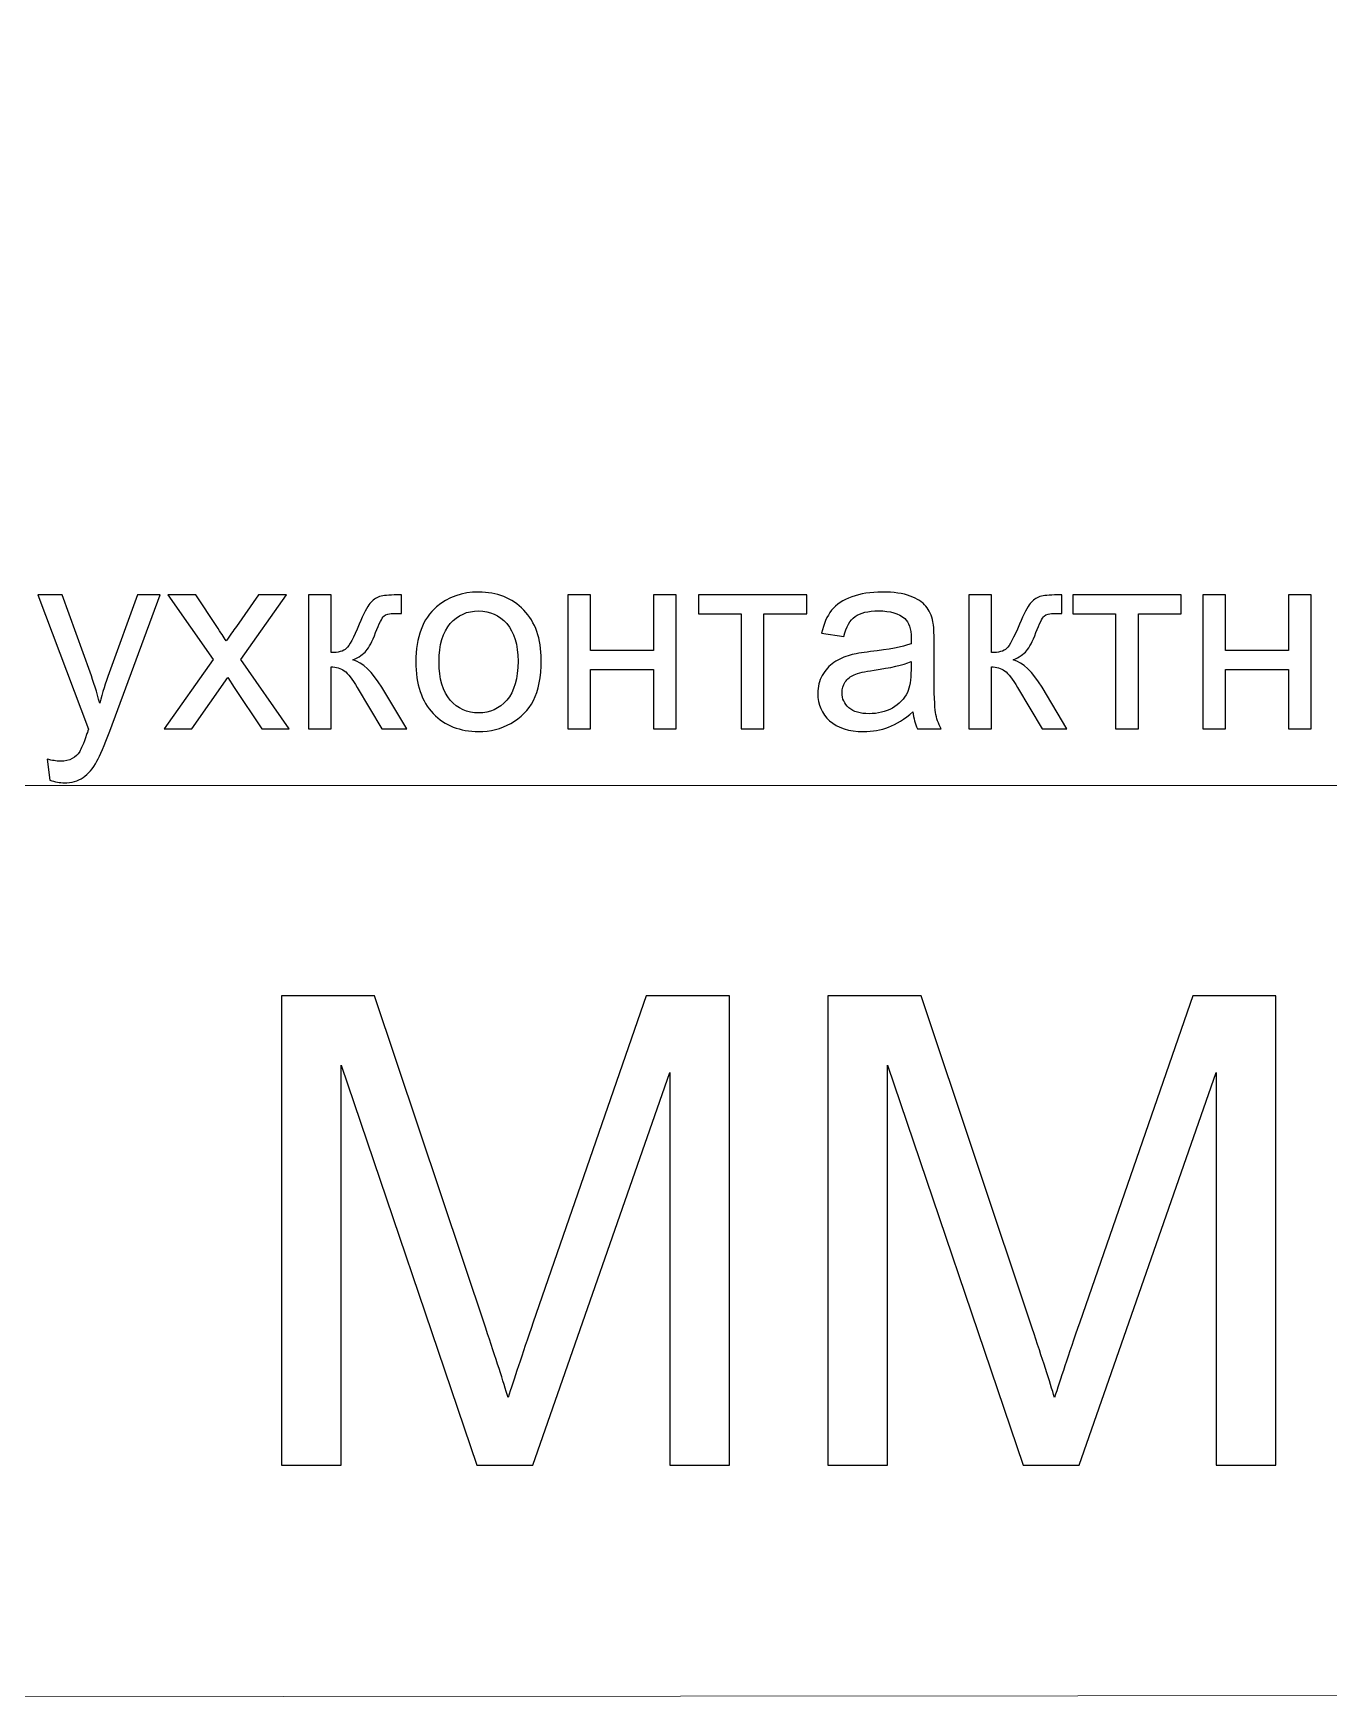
# Model space of a CAD drawing. Header units: millimetres. Extents: x -998 to 1016, y -1915 to 1914.
# Drawn here: x -331.5 to -289, y -1509.7 to -1454.9 of the extents above; entities that cross this region are included whole.
import ezdxf

# ---------------------------------------------------------------- set-up
doc = ezdxf.new("R2010")
doc.units = ezdxf.units.MM
doc.header["$MEASUREMENT"] = 0
doc.layers.add('layer 1', color=7, linetype='Continuous')

msp = doc.modelspace()

# ---------------------------------------------------------------- linework, layer by layer
at = {"layer": 'layer 1', "color": 143, "lineweight": 9}
msp.add_open_spline([(-484.008, -1400.1516), (-484.008, -1400.1516), (-505.2969, -1400.1516), (-505.2969, -1400.1516), (-505.2969, -1400.1516), (-519.0467, -1400.1516), (-518.938, -1413.1551), (-518.938, -1426.9021), (-518.938, -1426.9021), (-518.938, -1426.9021), (-518.938, -1509.738), (-518.938, -1509.738), (-518.938, -1509.738), (-518.938, -1509.738), (-218.938, -1509.4869), (-218.938, -1509.4869), (-218.938, -1509.4869), (-218.938, -1509.4869), (-218.938, -1479.6511), (-218.938, -1479.6511), (-218.938, -1479.6511), (-218.938, -1479.6511), (-472.2524, -1479.6511), (-472.2524, -1479.6511), (-472.2524, -1479.6511), (-472.2524, -1481.308), (-473.5955, -1482.6511), (-475.2524, -1482.6511), (-475.2524, -1482.6511), (-476.9093, -1482.6511), (-478.2524, -1481.308), (-478.2524, -1479.6511), (-478.2524, -1479.6511), (-478.2524, -1479.6511), (-478.2524, -1461.6511), (-478.2524, -1461.6511), (-478.2524, -1461.6511), (-478.2524, -1459.9942), (-476.9093, -1458.6511), (-475.2524, -1458.6511), (-475.2524, -1458.6511), (-473.5955, -1458.6511), (-472.2524, -1459.9942), (-472.2524, -1461.6511), (-472.2524, -1461.6511), (-472.2524, -1461.6511), (-459.008, -1461.6511), (-459.008, -1461.6511), (-459.008, -1461.6511), (-459.008, -1461.6511), (-459.008, -1426.651), (-459.008, -1426.651), (-459.008, -1426.651), (-459.008, -1412.901), (-470.2586, -1400.1516), (-484.008, -1400.1516)], degree=3, knots=[0, 0, 0, 0, 0.0666667, 0.0666667, 0.0666667, 0.0666667, 0.1333333, 0.1333333, 0.1333333, 0.1333333, 0.2, 0.2, 0.2, 0.2, 0.2666667, 0.2666667, 0.2666667, 0.2666667, 0.3333333, 0.3333333, 0.3333333, 0.3333333, 0.4, 0.4, 0.4, 0.4, 0.4666667, 0.4666667, 0.4666667, 0.4666667, 0.5333333, 0.5333333, 0.5333333, 0.5333333, 0.6, 0.6, 0.6, 0.6, 0.6666667, 0.6666667, 0.6666667, 0.6666667, 0.7333333, 0.7333333, 0.7333333, 0.7333333, 0.8, 0.8, 0.8, 0.8, 0.8666667, 0.8666667, 0.8666667, 0.8666667, 1, 1, 1, 1], dxfattribs=at)
at = {"layer": 'layer 1', "color": 250}
for points, knots in [([(-330.9459, -1479.4712), (-330.9459, -1479.4712), (-331.0305, -1478.7826), (-331.0305, -1478.7826), (-331.0305, -1478.7826), (-330.8668, -1478.8263), (-330.7257, -1478.8489), (-330.6044, -1478.8489), (-330.6044, -1478.8489), (-330.4379, -1478.8489), (-330.3052, -1478.8207), (-330.2064, -1478.7656), (-330.2064, -1478.7656), (-330.1063, -1478.7106), (-330.0244, -1478.633), (-329.9609, -1478.5342), (-329.9609, -1478.5342), (-329.9143, -1478.4594), (-329.8381, -1478.2746), (-329.7337, -1477.9782), (-329.7337, -1477.9782), (-329.7196, -1477.9373), (-329.6984, -1477.8766), (-329.6674, -1477.7962), (-329.6674, -1477.7962), (-329.6674, -1477.7962), (-331.3353, -1473.3879), (-331.3353, -1473.3879), (-331.3353, -1473.3879), (-331.3353, -1473.3879), (-330.5395, -1473.3879), (-330.5395, -1473.3879), (-330.5395, -1473.3879), (-330.5395, -1473.3879), (-329.6222, -1475.9251), (-329.6222, -1475.9251), (-329.6222, -1475.9251), (-329.5023, -1476.2454), (-329.3965, -1476.5841), (-329.3019, -1476.9397), (-329.3019, -1476.9397), (-329.2158, -1476.6052), (-329.1142, -1476.275), (-328.9957, -1475.9505), (-328.9957, -1475.9505), (-328.9957, -1475.9505), (-328.0587, -1473.3879), (-328.0587, -1473.3879), (-328.0587, -1473.3879), (-328.0587, -1473.3879), (-327.3151, -1473.3879), (-327.3151, -1473.3879), (-327.3151, -1473.3879), (-327.3151, -1473.3879), (-328.9759, -1477.8583), (-328.9759, -1477.8583), (-328.9759, -1477.8583), (-329.1552, -1478.3395), (-329.2949, -1478.6697), (-329.395, -1478.8517), (-329.395, -1478.8517), (-329.5277, -1479.0958), (-329.6801, -1479.2751), (-329.8508, -1479.3894), (-329.8508, -1479.3894), (-330.023, -1479.5037), (-330.2276, -1479.5601), (-330.4647, -1479.5601), (-330.4647, -1479.5601), (-330.6086, -1479.5601), (-330.7695, -1479.5305), (-330.9459, -1479.4712)], [0, 0, 0, 0, 0.0526316, 0.0526316, 0.0526316, 0.0526316, 0.1052632, 0.1052632, 0.1052632, 0.1052632, 0.1578947, 0.1578947, 0.1578947, 0.1578947, 0.2105263, 0.2105263, 0.2105263, 0.2105263, 0.2631579, 0.2631579, 0.2631579, 0.2631579, 0.3157895, 0.3157895, 0.3157895, 0.3157895, 0.3684211, 0.3684211, 0.3684211, 0.3684211, 0.4210526, 0.4210526, 0.4210526, 0.4210526, 0.4736842, 0.4736842, 0.4736842, 0.4736842, 0.5263158, 0.5263158, 0.5263158, 0.5263158, 0.5789474, 0.5789474, 0.5789474, 0.5789474, 0.6315789, 0.6315789, 0.6315789, 0.6315789, 0.6842105, 0.6842105, 0.6842105, 0.6842105, 0.7368421, 0.7368421, 0.7368421, 0.7368421, 0.7894737, 0.7894737, 0.7894737, 0.7894737, 0.8421053, 0.8421053, 0.8421053, 0.8421053, 0.8947368, 0.8947368, 0.8947368, 0.8947368, 1, 1, 1, 1]), ([(-327.1866, -1477.7821), (-327.1866, -1477.7821), (-325.5822, -1475.506), (-325.5822, -1475.506), (-325.5822, -1475.506), (-325.5822, -1475.506), (-327.0681, -1473.3879), (-327.0681, -1473.3879), (-327.0681, -1473.3879), (-327.0681, -1473.3879), (-326.1523, -1473.3879), (-326.1523, -1473.3879), (-326.1523, -1473.3879), (-326.1523, -1473.3879), (-325.458, -1474.4251), (-325.458, -1474.4251), (-325.458, -1474.4251), (-325.3296, -1474.6198), (-325.228, -1474.7778), (-325.156, -1474.902), (-325.156, -1474.902), (-325.0304, -1474.7256), (-324.9189, -1474.5662), (-324.8187, -1474.4236), (-324.8187, -1474.4236), (-324.8187, -1474.4236), (-324.0878, -1473.3879), (-324.0878, -1473.3879), (-324.0878, -1473.3879), (-324.0878, -1473.3879), (-323.1776, -1473.3879), (-323.1776, -1473.3879), (-323.1776, -1473.3879), (-323.1776, -1473.3879), (-324.672, -1475.506), (-324.672, -1475.506), (-324.672, -1475.506), (-324.672, -1475.506), (-323.0803, -1477.7821), (-323.0803, -1477.7821), (-323.0803, -1477.7821), (-323.0803, -1477.7821), (-323.9862, -1477.7821), (-323.9862, -1477.7821), (-323.9862, -1477.7821), (-323.9862, -1477.7821), (-324.8949, -1476.4274), (-324.8949, -1476.4274), (-324.8949, -1476.4274), (-324.8949, -1476.4274), (-325.1024, -1476.1015), (-325.1024, -1476.1015), (-325.1024, -1476.1015), (-325.1024, -1476.1015), (-326.2764, -1477.7821), (-326.2764, -1477.7821), (-326.2764, -1477.7821), (-326.2764, -1477.7821), (-327.1866, -1477.7821), (-327.1866, -1477.7821)], [0, 0, 0, 0, 0.0625, 0.0625, 0.0625, 0.0625, 0.125, 0.125, 0.125, 0.125, 0.1875, 0.1875, 0.1875, 0.1875, 0.25, 0.25, 0.25, 0.25, 0.3125, 0.3125, 0.3125, 0.3125, 0.375, 0.375, 0.375, 0.375, 0.4375, 0.4375, 0.4375, 0.4375, 0.5, 0.5, 0.5, 0.5, 0.5625, 0.5625, 0.5625, 0.5625, 0.625, 0.625, 0.625, 0.625, 0.6875, 0.6875, 0.6875, 0.6875, 0.75, 0.75, 0.75, 0.75, 0.8125, 0.8125, 0.8125, 0.8125, 0.875, 0.875, 0.875, 0.875, 1, 1, 1, 1]), ([(-322.4537, -1473.3879), (-322.4537, -1473.3879), (-321.7086, -1473.3879), (-321.7086, -1473.3879), (-321.7086, -1473.3879), (-321.7086, -1473.3879), (-321.7086, -1475.2844), (-321.7086, -1475.2844), (-321.7086, -1475.2844), (-321.4715, -1475.2844), (-321.305, -1475.2393), (-321.2091, -1475.1475), (-321.2091, -1475.1475), (-321.1145, -1475.0572), (-320.9748, -1474.7934), (-320.7885, -1474.3545), (-320.7885, -1474.3545), (-320.6418, -1474.0074), (-320.5233, -1473.7788), (-320.4329, -1473.6687), (-320.4329, -1473.6687), (-320.3412, -1473.5586), (-320.2368, -1473.4838), (-320.1183, -1473.4457), (-320.1183, -1473.4457), (-319.9983, -1473.4076), (-319.8078, -1473.3879), (-319.5468, -1473.3879), (-319.5468, -1473.3879), (-319.5468, -1473.3879), (-319.3972, -1473.3879), (-319.3972, -1473.3879), (-319.3972, -1473.3879), (-319.3972, -1473.3879), (-319.3972, -1474.0017), (-319.3972, -1474.0017), (-319.3972, -1474.0017), (-319.3972, -1474.0017), (-319.6046, -1473.9975), (-319.6046, -1473.9975), (-319.6046, -1473.9975), (-319.8008, -1473.9975), (-319.9264, -1474.0271), (-319.9814, -1474.085), (-319.9814, -1474.085), (-320.0392, -1474.1457), (-320.1281, -1474.3263), (-320.2467, -1474.6268), (-320.2467, -1474.6268), (-320.3596, -1474.9147), (-320.4626, -1475.1137), (-320.5571, -1475.2237), (-320.5571, -1475.2237), (-320.6503, -1475.3338), (-320.7956, -1475.434), (-320.9917, -1475.5257), (-320.9917, -1475.5257), (-320.6714, -1475.6118), (-320.3553, -1475.9095), (-320.0449, -1476.4204), (-320.0449, -1476.4204), (-320.0449, -1476.4204), (-319.2279, -1477.7821), (-319.2279, -1477.7821), (-319.2279, -1477.7821), (-319.2279, -1477.7821), (-320.0463, -1477.7821), (-320.0463, -1477.7821), (-320.0463, -1477.7821), (-320.0463, -1477.7821), (-320.852, -1476.4246), (-320.852, -1476.4246), (-320.852, -1476.4246), (-321.0143, -1476.1494), (-321.1554, -1475.9688), (-321.2754, -1475.8813), (-321.2754, -1475.8813), (-321.3967, -1475.7938), (-321.5407, -1475.7501), (-321.7086, -1475.7501), (-321.7086, -1475.7501), (-321.7086, -1475.7501), (-321.7086, -1477.7821), (-321.7086, -1477.7821), (-321.7086, -1477.7821), (-321.7086, -1477.7821), (-322.4537, -1477.7821), (-322.4537, -1477.7821), (-322.4537, -1477.7821), (-322.4537, -1477.7821), (-322.4537, -1473.3879), (-322.4537, -1473.3879)], [0, 0, 0, 0, 0.0416667, 0.0416667, 0.0416667, 0.0416667, 0.0833333, 0.0833333, 0.0833333, 0.0833333, 0.125, 0.125, 0.125, 0.125, 0.1666667, 0.1666667, 0.1666667, 0.1666667, 0.2083333, 0.2083333, 0.2083333, 0.2083333, 0.25, 0.25, 0.25, 0.25, 0.2916667, 0.2916667, 0.2916667, 0.2916667, 0.3333333, 0.3333333, 0.3333333, 0.3333333, 0.375, 0.375, 0.375, 0.375, 0.4166667, 0.4166667, 0.4166667, 0.4166667, 0.4583333, 0.4583333, 0.4583333, 0.4583333, 0.5, 0.5, 0.5, 0.5, 0.5416667, 0.5416667, 0.5416667, 0.5416667, 0.5833333, 0.5833333, 0.5833333, 0.5833333, 0.625, 0.625, 0.625, 0.625, 0.6666667, 0.6666667, 0.6666667, 0.6666667, 0.7083333, 0.7083333, 0.7083333, 0.7083333, 0.75, 0.75, 0.75, 0.75, 0.7916667, 0.7916667, 0.7916667, 0.7916667, 0.8333333, 0.8333333, 0.8333333, 0.8333333, 0.875, 0.875, 0.875, 0.875, 0.9166667, 0.9166667, 0.9166667, 0.9166667, 1, 1, 1, 1]), ([(-318.9259, -1475.585), (-318.9259, -1474.7736), (-318.7001, -1474.1725), (-318.2472, -1473.7816), (-318.2472, -1473.7816), (-317.8704, -1473.457), (-317.4089, -1473.2947), (-316.8657, -1473.2947), (-316.8657, -1473.2947), (-316.2631, -1473.2947), (-315.7692, -1473.4923), (-315.3854, -1473.8874), (-315.3854, -1473.8874), (-315.003, -1474.2811), (-314.8111, -1474.8272), (-314.8111, -1475.5229), (-314.8111, -1475.5229), (-314.8111, -1476.0873), (-314.8957, -1476.5304), (-315.0651, -1476.8536), (-315.0651, -1476.8536), (-315.2344, -1477.1767), (-315.4814, -1477.4279), (-315.8059, -1477.6071), (-315.8059, -1477.6071), (-316.1291, -1477.7863), (-316.4833, -1477.8752), (-316.8657, -1477.8752), (-316.8657, -1477.8752), (-317.4809, -1477.8752), (-317.9776, -1477.6791), (-318.3572, -1477.2854), (-318.3572, -1477.2854), (-318.7368, -1476.8917), (-318.9259, -1476.3244), (-318.9259, -1475.585)], [0, 0, 0, 0, 0.1, 0.1, 0.1, 0.1, 0.2, 0.2, 0.2, 0.2, 0.3, 0.3, 0.3, 0.3, 0.4, 0.4, 0.4, 0.4, 0.5, 0.5, 0.5, 0.5, 0.6, 0.6, 0.6, 0.6, 0.7, 0.7, 0.7, 0.7, 0.8, 0.8, 0.8, 0.8, 1, 1, 1, 1]), ([(-313.9376, -1473.3879), (-313.9376, -1473.3879), (-313.1925, -1473.3879), (-313.1925, -1473.3879), (-313.1925, -1473.3879), (-313.1925, -1473.3879), (-313.1925, -1475.2167), (-313.1925, -1475.2167), (-313.1925, -1475.2167), (-313.1925, -1475.2167), (-311.1267, -1475.2167), (-311.1267, -1475.2167), (-311.1267, -1475.2167), (-311.1267, -1475.2167), (-311.1267, -1473.3879), (-311.1267, -1473.3879), (-311.1267, -1473.3879), (-311.1267, -1473.3879), (-310.3816, -1473.3879), (-310.3816, -1473.3879), (-310.3816, -1473.3879), (-310.3816, -1473.3879), (-310.3816, -1477.7821), (-310.3816, -1477.7821), (-310.3816, -1477.7821), (-310.3816, -1477.7821), (-311.1267, -1477.7821), (-311.1267, -1477.7821), (-311.1267, -1477.7821), (-311.1267, -1477.7821), (-311.1267, -1475.8348), (-311.1267, -1475.8348), (-311.1267, -1475.8348), (-311.1267, -1475.8348), (-313.1925, -1475.8348), (-313.1925, -1475.8348), (-313.1925, -1475.8348), (-313.1925, -1475.8348), (-313.1925, -1477.7821), (-313.1925, -1477.7821), (-313.1925, -1477.7821), (-313.1925, -1477.7821), (-313.9376, -1477.7821), (-313.9376, -1477.7821), (-313.9376, -1477.7821), (-313.9376, -1477.7821), (-313.9376, -1473.3879), (-313.9376, -1473.3879)], [0, 0, 0, 0, 0.0769231, 0.0769231, 0.0769231, 0.0769231, 0.1538462, 0.1538462, 0.1538462, 0.1538462, 0.2307692, 0.2307692, 0.2307692, 0.2307692, 0.3076923, 0.3076923, 0.3076923, 0.3076923, 0.3846154, 0.3846154, 0.3846154, 0.3846154, 0.4615385, 0.4615385, 0.4615385, 0.4615385, 0.5384615, 0.5384615, 0.5384615, 0.5384615, 0.6153846, 0.6153846, 0.6153846, 0.6153846, 0.6923077, 0.6923077, 0.6923077, 0.6923077, 0.7692308, 0.7692308, 0.7692308, 0.7692308, 0.8461538, 0.8461538, 0.8461538, 0.8461538, 1, 1, 1, 1]), ([(-309.6521, -1473.3879), (-309.6521, -1473.3879), (-306.0961, -1473.3879), (-306.0961, -1473.3879), (-306.0961, -1473.3879), (-306.0961, -1473.3879), (-306.0961, -1474.006), (-306.0961, -1474.006), (-306.0961, -1474.006), (-306.0961, -1474.006), (-307.5015, -1474.006), (-307.5015, -1474.006), (-307.5015, -1474.006), (-307.5015, -1474.006), (-307.5015, -1477.7821), (-307.5015, -1477.7821), (-307.5015, -1477.7821), (-307.5015, -1477.7821), (-308.2466, -1477.7821), (-308.2466, -1477.7821), (-308.2466, -1477.7821), (-308.2466, -1477.7821), (-308.2466, -1474.006), (-308.2466, -1474.006), (-308.2466, -1474.006), (-308.2466, -1474.006), (-309.6521, -1474.006), (-309.6521, -1474.006), (-309.6521, -1474.006), (-309.6521, -1474.006), (-309.6521, -1473.3879), (-309.6521, -1473.3879)], [0, 0, 0, 0, 0.1111111, 0.1111111, 0.1111111, 0.1111111, 0.2222222, 0.2222222, 0.2222222, 0.2222222, 0.3333333, 0.3333333, 0.3333333, 0.3333333, 0.4444444, 0.4444444, 0.4444444, 0.4444444, 0.5555556, 0.5555556, 0.5555556, 0.5555556, 0.6666667, 0.6666667, 0.6666667, 0.6666667, 0.7777778, 0.7777778, 0.7777778, 0.7777778, 1, 1, 1, 1]), ([(-302.6092, -1477.2318), (-302.8858, -1477.4674), (-303.1525, -1477.6325), (-303.4079, -1477.7299), (-303.4079, -1477.7299), (-303.6633, -1477.8273), (-303.937, -1477.8752), (-304.2306, -1477.8752), (-304.2306, -1477.8752), (-304.7132, -1477.8752), (-305.0843, -1477.7581), (-305.3439, -1477.5225), (-305.3439, -1477.5225), (-305.6036, -1477.2882), (-305.7334, -1476.9876), (-305.7334, -1476.6222), (-305.7334, -1476.6222), (-305.7334, -1476.4077), (-305.684, -1476.2115), (-305.5866, -1476.0337), (-305.5866, -1476.0337), (-305.4879, -1475.8559), (-305.3595, -1475.7148), (-305.2014, -1475.6076), (-305.2014, -1475.6076), (-305.042, -1475.5003), (-304.8642, -1475.4185), (-304.6652, -1475.3634), (-304.6652, -1475.3634), (-304.5184, -1475.3253), (-304.2969, -1475.2887), (-304.002, -1475.252), (-304.002, -1475.252), (-303.4008, -1475.1814), (-302.9563, -1475.0953), (-302.6727, -1474.9966), (-302.6727, -1474.9966), (-302.6699, -1474.895), (-302.6685, -1474.83), (-302.6685, -1474.8032), (-302.6685, -1474.8032), (-302.6685, -1474.5013), (-302.739, -1474.2882), (-302.8801, -1474.164), (-302.8801, -1474.164), (-303.0706, -1473.9961), (-303.3543, -1473.9128), (-303.7296, -1473.9128), (-303.7296, -1473.9128), (-304.081, -1473.9128), (-304.3406, -1473.9749), (-304.5071, -1474.0977), (-304.5071, -1474.0977), (-304.6751, -1474.2204), (-304.7978, -1474.4378), (-304.8783, -1474.751), (-304.8783, -1474.751), (-304.8783, -1474.751), (-305.6064, -1474.6494), (-305.6064, -1474.6494), (-305.6064, -1474.6494), (-305.5401, -1474.3376), (-305.4314, -1474.085), (-305.279, -1473.8931), (-305.279, -1473.8931), (-305.1266, -1473.7012), (-304.9065, -1473.5544), (-304.6186, -1473.45), (-304.6186, -1473.45), (-304.3322, -1473.347), (-303.9977, -1473.2947), (-303.6195, -1473.2947), (-303.6195, -1473.2947), (-303.2442, -1473.2947), (-302.938, -1473.3385), (-302.7023, -1473.4274), (-302.7023, -1473.4274), (-302.4681, -1473.5163), (-302.2945, -1473.6264), (-302.1844, -1473.7604), (-302.1844, -1473.7604), (-302.0744, -1473.8945), (-301.9968, -1474.0638), (-301.9516, -1474.2684), (-301.9516, -1474.2684), (-301.9276, -1474.3954), (-301.9149, -1474.624), (-301.9149, -1474.9528), (-301.9149, -1474.9528), (-301.9149, -1474.9528), (-301.9149, -1475.9406), (-301.9149, -1475.9406), (-301.9149, -1475.9406), (-301.9149, -1476.6306), (-301.8994, -1477.0667), (-301.8684, -1477.2515), (-301.8684, -1477.2515), (-301.8387, -1477.4364), (-301.7766, -1477.6128), (-301.6863, -1477.7821), (-301.6863, -1477.7821), (-301.6863, -1477.7821), (-302.4653, -1477.7821), (-302.4653, -1477.7821), (-302.4653, -1477.7821), (-302.54, -1477.6255), (-302.588, -1477.442), (-302.6092, -1477.2318)], [0, 0, 0, 0, 0.0357143, 0.0357143, 0.0357143, 0.0357143, 0.0714286, 0.0714286, 0.0714286, 0.0714286, 0.1071429, 0.1071429, 0.1071429, 0.1071429, 0.1428571, 0.1428571, 0.1428571, 0.1428571, 0.1785714, 0.1785714, 0.1785714, 0.1785714, 0.2142857, 0.2142857, 0.2142857, 0.2142857, 0.25, 0.25, 0.25, 0.25, 0.2857143, 0.2857143, 0.2857143, 0.2857143, 0.3214286, 0.3214286, 0.3214286, 0.3214286, 0.3571429, 0.3571429, 0.3571429, 0.3571429, 0.3928571, 0.3928571, 0.3928571, 0.3928571, 0.4285714, 0.4285714, 0.4285714, 0.4285714, 0.4642857, 0.4642857, 0.4642857, 0.4642857, 0.5, 0.5, 0.5, 0.5, 0.5357143, 0.5357143, 0.5357143, 0.5357143, 0.5714286, 0.5714286, 0.5714286, 0.5714286, 0.6071429, 0.6071429, 0.6071429, 0.6071429, 0.6428571, 0.6428571, 0.6428571, 0.6428571, 0.6785714, 0.6785714, 0.6785714, 0.6785714, 0.7142857, 0.7142857, 0.7142857, 0.7142857, 0.75, 0.75, 0.75, 0.75, 0.7857143, 0.7857143, 0.7857143, 0.7857143, 0.8214286, 0.8214286, 0.8214286, 0.8214286, 0.8571429, 0.8571429, 0.8571429, 0.8571429, 0.8928571, 0.8928571, 0.8928571, 0.8928571, 0.9285714, 0.9285714, 0.9285714, 0.9285714, 1, 1, 1, 1]), ([(-300.779, -1473.3879), (-300.779, -1473.3879), (-300.0339, -1473.3879), (-300.0339, -1473.3879), (-300.0339, -1473.3879), (-300.0339, -1473.3879), (-300.0339, -1475.2844), (-300.0339, -1475.2844), (-300.0339, -1475.2844), (-299.7968, -1475.2844), (-299.6303, -1475.2393), (-299.5344, -1475.1475), (-299.5344, -1475.1475), (-299.4398, -1475.0572), (-299.3001, -1474.7934), (-299.1138, -1474.3545), (-299.1138, -1474.3545), (-298.9671, -1474.0074), (-298.8486, -1473.7788), (-298.7582, -1473.6687), (-298.7582, -1473.6687), (-298.6665, -1473.5586), (-298.5621, -1473.4838), (-298.4436, -1473.4457), (-298.4436, -1473.4457), (-298.3236, -1473.4076), (-298.1331, -1473.3879), (-297.8721, -1473.3879), (-297.8721, -1473.3879), (-297.8721, -1473.3879), (-297.7225, -1473.3879), (-297.7225, -1473.3879), (-297.7225, -1473.3879), (-297.7225, -1473.3879), (-297.7225, -1474.0017), (-297.7225, -1474.0017), (-297.7225, -1474.0017), (-297.7225, -1474.0017), (-297.9299, -1473.9975), (-297.9299, -1473.9975), (-297.9299, -1473.9975), (-298.1261, -1473.9975), (-298.2517, -1474.0271), (-298.3067, -1474.085), (-298.3067, -1474.085), (-298.3645, -1474.1457), (-298.4534, -1474.3263), (-298.572, -1474.6268), (-298.572, -1474.6268), (-298.6849, -1474.9147), (-298.7879, -1475.1137), (-298.8824, -1475.2237), (-298.8824, -1475.2237), (-298.9756, -1475.3338), (-299.1209, -1475.434), (-299.317, -1475.5257), (-299.317, -1475.5257), (-298.9967, -1475.6118), (-298.6806, -1475.9095), (-298.3702, -1476.4204), (-298.3702, -1476.4204), (-298.3702, -1476.4204), (-297.5532, -1477.7821), (-297.5532, -1477.7821), (-297.5532, -1477.7821), (-297.5532, -1477.7821), (-298.3716, -1477.7821), (-298.3716, -1477.7821), (-298.3716, -1477.7821), (-298.3716, -1477.7821), (-299.1773, -1476.4246), (-299.1773, -1476.4246), (-299.1773, -1476.4246), (-299.3396, -1476.1494), (-299.4807, -1475.9688), (-299.6007, -1475.8813), (-299.6007, -1475.8813), (-299.722, -1475.7938), (-299.866, -1475.7501), (-300.0339, -1475.7501), (-300.0339, -1475.7501), (-300.0339, -1475.7501), (-300.0339, -1477.7821), (-300.0339, -1477.7821), (-300.0339, -1477.7821), (-300.0339, -1477.7821), (-300.779, -1477.7821), (-300.779, -1477.7821), (-300.779, -1477.7821), (-300.779, -1477.7821), (-300.779, -1473.3879), (-300.779, -1473.3879)], [0, 0, 0, 0, 0.0416667, 0.0416667, 0.0416667, 0.0416667, 0.0833333, 0.0833333, 0.0833333, 0.0833333, 0.125, 0.125, 0.125, 0.125, 0.1666667, 0.1666667, 0.1666667, 0.1666667, 0.2083333, 0.2083333, 0.2083333, 0.2083333, 0.25, 0.25, 0.25, 0.25, 0.2916667, 0.2916667, 0.2916667, 0.2916667, 0.3333333, 0.3333333, 0.3333333, 0.3333333, 0.375, 0.375, 0.375, 0.375, 0.4166667, 0.4166667, 0.4166667, 0.4166667, 0.4583333, 0.4583333, 0.4583333, 0.4583333, 0.5, 0.5, 0.5, 0.5, 0.5416667, 0.5416667, 0.5416667, 0.5416667, 0.5833333, 0.5833333, 0.5833333, 0.5833333, 0.625, 0.625, 0.625, 0.625, 0.6666667, 0.6666667, 0.6666667, 0.6666667, 0.7083333, 0.7083333, 0.7083333, 0.7083333, 0.75, 0.75, 0.75, 0.75, 0.7916667, 0.7916667, 0.7916667, 0.7916667, 0.8333333, 0.8333333, 0.8333333, 0.8333333, 0.875, 0.875, 0.875, 0.875, 0.9166667, 0.9166667, 0.9166667, 0.9166667, 1, 1, 1, 1]), ([(-297.3613, -1473.3879), (-297.3613, -1473.3879), (-293.8053, -1473.3879), (-293.8053, -1473.3879), (-293.8053, -1473.3879), (-293.8053, -1473.3879), (-293.8053, -1474.006), (-293.8053, -1474.006), (-293.8053, -1474.006), (-293.8053, -1474.006), (-295.2107, -1474.006), (-295.2107, -1474.006), (-295.2107, -1474.006), (-295.2107, -1474.006), (-295.2107, -1477.7821), (-295.2107, -1477.7821), (-295.2107, -1477.7821), (-295.2107, -1477.7821), (-295.9558, -1477.7821), (-295.9558, -1477.7821), (-295.9558, -1477.7821), (-295.9558, -1477.7821), (-295.9558, -1474.006), (-295.9558, -1474.006), (-295.9558, -1474.006), (-295.9558, -1474.006), (-297.3613, -1474.006), (-297.3613, -1474.006), (-297.3613, -1474.006), (-297.3613, -1474.006), (-297.3613, -1473.3879), (-297.3613, -1473.3879)], [0, 0, 0, 0, 0.1111111, 0.1111111, 0.1111111, 0.1111111, 0.2222222, 0.2222222, 0.2222222, 0.2222222, 0.3333333, 0.3333333, 0.3333333, 0.3333333, 0.4444444, 0.4444444, 0.4444444, 0.4444444, 0.5555556, 0.5555556, 0.5555556, 0.5555556, 0.6666667, 0.6666667, 0.6666667, 0.6666667, 0.7777778, 0.7777778, 0.7777778, 0.7777778, 1, 1, 1, 1]), ([(-293.0941, -1473.3879), (-293.0941, -1473.3879), (-292.349, -1473.3879), (-292.349, -1473.3879), (-292.349, -1473.3879), (-292.349, -1473.3879), (-292.349, -1475.2167), (-292.349, -1475.2167), (-292.349, -1475.2167), (-292.349, -1475.2167), (-290.2832, -1475.2167), (-290.2832, -1475.2167), (-290.2832, -1475.2167), (-290.2832, -1475.2167), (-290.2832, -1473.3879), (-290.2832, -1473.3879), (-290.2832, -1473.3879), (-290.2832, -1473.3879), (-289.5381, -1473.3879), (-289.5381, -1473.3879), (-289.5381, -1473.3879), (-289.5381, -1473.3879), (-289.5381, -1477.7821), (-289.5381, -1477.7821), (-289.5381, -1477.7821), (-289.5381, -1477.7821), (-290.2832, -1477.7821), (-290.2832, -1477.7821), (-290.2832, -1477.7821), (-290.2832, -1477.7821), (-290.2832, -1475.8348), (-290.2832, -1475.8348), (-290.2832, -1475.8348), (-290.2832, -1475.8348), (-292.349, -1475.8348), (-292.349, -1475.8348), (-292.349, -1475.8348), (-292.349, -1475.8348), (-292.349, -1477.7821), (-292.349, -1477.7821), (-292.349, -1477.7821), (-292.349, -1477.7821), (-293.0941, -1477.7821), (-293.0941, -1477.7821), (-293.0941, -1477.7821), (-293.0941, -1477.7821), (-293.0941, -1473.3879), (-293.0941, -1473.3879)], [0, 0, 0, 0, 0.0769231, 0.0769231, 0.0769231, 0.0769231, 0.1538462, 0.1538462, 0.1538462, 0.1538462, 0.2307692, 0.2307692, 0.2307692, 0.2307692, 0.3076923, 0.3076923, 0.3076923, 0.3076923, 0.3846154, 0.3846154, 0.3846154, 0.3846154, 0.4615385, 0.4615385, 0.4615385, 0.4615385, 0.5384615, 0.5384615, 0.5384615, 0.5384615, 0.6153846, 0.6153846, 0.6153846, 0.6153846, 0.6923077, 0.6923077, 0.6923077, 0.6923077, 0.7692308, 0.7692308, 0.7692308, 0.7692308, 0.8461538, 0.8461538, 0.8461538, 0.8461538, 1, 1, 1, 1]), ([(-318.1639, -1475.5864), (-318.1639, -1476.148), (-318.0411, -1476.5685), (-317.7956, -1476.8465), (-317.7956, -1476.8465), (-317.5486, -1477.1259), (-317.2396, -1477.2656), (-316.8657, -1477.2656), (-316.8657, -1477.2656), (-316.496, -1477.2656), (-316.1883, -1477.1259), (-315.9414, -1476.8451), (-315.9414, -1476.8451), (-315.6959, -1476.5643), (-315.5731, -1476.1367), (-315.5731, -1475.5624), (-315.5731, -1475.5624), (-315.5731, -1475.0205), (-315.6973, -1474.6099), (-315.9442, -1474.3319), (-315.9442, -1474.3319), (-316.1912, -1474.0525), (-316.4988, -1473.9128), (-316.8657, -1473.9128), (-316.8657, -1473.9128), (-317.2396, -1473.9128), (-317.5486, -1474.0511), (-317.7956, -1474.3291), (-317.7956, -1474.3291), (-318.0411, -1474.6071), (-318.1639, -1475.0262), (-318.1639, -1475.5864)], [0, 0, 0, 0, 0.1111111, 0.1111111, 0.1111111, 0.1111111, 0.2222222, 0.2222222, 0.2222222, 0.2222222, 0.3333333, 0.3333333, 0.3333333, 0.3333333, 0.4444444, 0.4444444, 0.4444444, 0.4444444, 0.5555556, 0.5555556, 0.5555556, 0.5555556, 0.6666667, 0.6666667, 0.6666667, 0.6666667, 0.7777778, 0.7777778, 0.7777778, 0.7777778, 1, 1, 1, 1]), ([(-302.6685, -1475.5808), (-302.9394, -1475.6908), (-303.3458, -1475.784), (-303.8877, -1475.8602), (-303.8877, -1475.8602), (-304.1953, -1475.9039), (-304.4126, -1475.9533), (-304.5396, -1476.0083), (-304.5396, -1476.0083), (-304.6666, -1476.0634), (-304.764, -1476.1438), (-304.8331, -1476.2482), (-304.8331, -1476.2482), (-304.9023, -1476.354), (-304.9375, -1476.4712), (-304.9375, -1476.601), (-304.9375, -1476.601), (-304.9375, -1476.7971), (-304.8627, -1476.9622), (-304.7118, -1477.0935), (-304.7118, -1477.0935), (-304.5608, -1477.2247), (-304.3406, -1477.291), (-304.0513, -1477.291), (-304.0513, -1477.291), (-303.7649, -1477.291), (-303.5095, -1477.2289), (-303.2851, -1477.1034), (-303.2851, -1477.1034), (-303.0622, -1476.9792), (-302.8971, -1476.8084), (-302.7926, -1476.5925), (-302.7926, -1476.5925), (-302.7122, -1476.4246), (-302.6727, -1476.1777), (-302.6727, -1475.8517), (-302.6727, -1475.8517), (-302.6727, -1475.8517), (-302.6685, -1475.5808), (-302.6685, -1475.5808)], [0, 0, 0, 0, 0.0909091, 0.0909091, 0.0909091, 0.0909091, 0.1818182, 0.1818182, 0.1818182, 0.1818182, 0.2727273, 0.2727273, 0.2727273, 0.2727273, 0.3636364, 0.3636364, 0.3636364, 0.3636364, 0.4545455, 0.4545455, 0.4545455, 0.4545455, 0.5454545, 0.5454545, 0.5454545, 0.5454545, 0.6363636, 0.6363636, 0.6363636, 0.6363636, 0.7272727, 0.7272727, 0.7272727, 0.7272727, 0.8181818, 0.8181818, 0.8181818, 0.8181818, 1, 1, 1, 1])]:
    msp.add_open_spline(points, degree=3, knots=knots, dxfattribs=at)
at = {"layer": 'layer 1', "color": 2}
for points in [[(-323.3375, -1501.9706), (-323.3375, -1501.9706), (-323.3375, -1486.553), (-323.3375, -1486.553), (-323.3375, -1486.553), (-323.3375, -1486.553), (-320.2799, -1486.553), (-320.2799, -1486.553), (-320.2799, -1486.553), (-320.2799, -1486.553), (-316.6336, -1497.4666), (-316.6336, -1497.4666), (-316.6336, -1497.4666), (-316.2963, -1498.4823), (-316.0522, -1499.2431), (-315.8979, -1499.7491), (-315.8979, -1499.7491), (-315.7221, -1499.1893), (-315.4457, -1498.3638), (-315.0725, -1497.2764), (-315.0725, -1497.2764), (-315.0725, -1497.2764), (-311.3617, -1486.553), (-311.3617, -1486.553), (-311.3617, -1486.553), (-311.3617, -1486.553), (-308.6306, -1486.553), (-308.6306, -1486.553), (-308.6306, -1486.553), (-308.6306, -1486.553), (-308.6306, -1501.9706), (-308.6306, -1501.9706), (-308.6306, -1501.9706), (-308.6306, -1501.9706), (-310.5901, -1501.9706), (-310.5901, -1501.9706), (-310.5901, -1501.9706), (-310.5901, -1501.9706), (-310.5901, -1489.0724), (-310.5901, -1489.0724), (-310.5901, -1489.0724), (-310.5901, -1489.0724), (-315.0904, -1501.9706), (-315.0904, -1501.9706), (-315.0904, -1501.9706), (-315.0904, -1501.9706), (-316.9279, -1501.9706), (-316.9279, -1501.9706), (-316.9279, -1501.9706), (-316.9279, -1501.9706), (-321.378, -1488.8355), (-321.378, -1488.8355), (-321.378, -1488.8355), (-321.378, -1488.8355), (-321.378, -1501.9706), (-321.378, -1501.9706), (-321.378, -1501.9706), (-321.378, -1501.9706), (-323.3375, -1501.9706), (-323.3375, -1501.9706)], [(-305.4006, -1501.9706), (-305.4006, -1501.9706), (-305.4006, -1486.553), (-305.4006, -1486.553), (-305.4006, -1486.553), (-305.4006, -1486.553), (-302.343, -1486.553), (-302.343, -1486.553), (-302.343, -1486.553), (-302.343, -1486.553), (-298.6967, -1497.4666), (-298.6967, -1497.4666), (-298.6967, -1497.4666), (-298.3594, -1498.4823), (-298.1153, -1499.2431), (-297.961, -1499.7491), (-297.961, -1499.7491), (-297.7852, -1499.1893), (-297.5088, -1498.3638), (-297.1356, -1497.2764), (-297.1356, -1497.2764), (-297.1356, -1497.2764), (-293.4248, -1486.553), (-293.4248, -1486.553), (-293.4248, -1486.553), (-293.4248, -1486.553), (-290.6937, -1486.553), (-290.6937, -1486.553), (-290.6937, -1486.553), (-290.6937, -1486.553), (-290.6937, -1501.9706), (-290.6937, -1501.9706), (-290.6937, -1501.9706), (-290.6937, -1501.9706), (-292.6532, -1501.9706), (-292.6532, -1501.9706), (-292.6532, -1501.9706), (-292.6532, -1501.9706), (-292.6532, -1489.0724), (-292.6532, -1489.0724), (-292.6532, -1489.0724), (-292.6532, -1489.0724), (-297.1535, -1501.9706), (-297.1535, -1501.9706), (-297.1535, -1501.9706), (-297.1535, -1501.9706), (-298.991, -1501.9706), (-298.991, -1501.9706), (-298.991, -1501.9706), (-298.991, -1501.9706), (-303.4411, -1488.8355), (-303.4411, -1488.8355), (-303.4411, -1488.8355), (-303.4411, -1488.8355), (-303.4411, -1501.9706), (-303.4411, -1501.9706), (-303.4411, -1501.9706), (-303.4411, -1501.9706), (-305.4006, -1501.9706), (-305.4006, -1501.9706)]]:
    msp.add_open_spline(points, degree=3, knots=[0, 0, 0, 0, 0.0625, 0.0625, 0.0625, 0.0625, 0.125, 0.125, 0.125, 0.125, 0.1875, 0.1875, 0.1875, 0.1875, 0.25, 0.25, 0.25, 0.25, 0.3125, 0.3125, 0.3125, 0.3125, 0.375, 0.375, 0.375, 0.375, 0.4375, 0.4375, 0.4375, 0.4375, 0.5, 0.5, 0.5, 0.5, 0.5625, 0.5625, 0.5625, 0.5625, 0.625, 0.625, 0.625, 0.625, 0.6875, 0.6875, 0.6875, 0.6875, 0.75, 0.75, 0.75, 0.75, 0.8125, 0.8125, 0.8125, 0.8125, 0.875, 0.875, 0.875, 0.875, 1, 1, 1, 1], dxfattribs=at)

doc.saveas('drawing.dxf')
